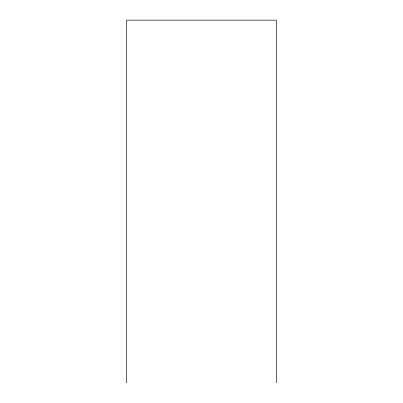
<?xml version="1.0" encoding="UTF-8"?>
<svg xmlns="http://www.w3.org/2000/svg" width="403" height="403" viewBox="0 0 403 403"><rect width="100%" height="100%" fill="white"/><g stroke="black" fill="none" stroke-linecap="round" stroke-linejoin="round"><path stroke-width="0.6" d="M276.327 382.85L276.327 20.15L126.673 20.15L126.673 382.85"/></g></svg>
